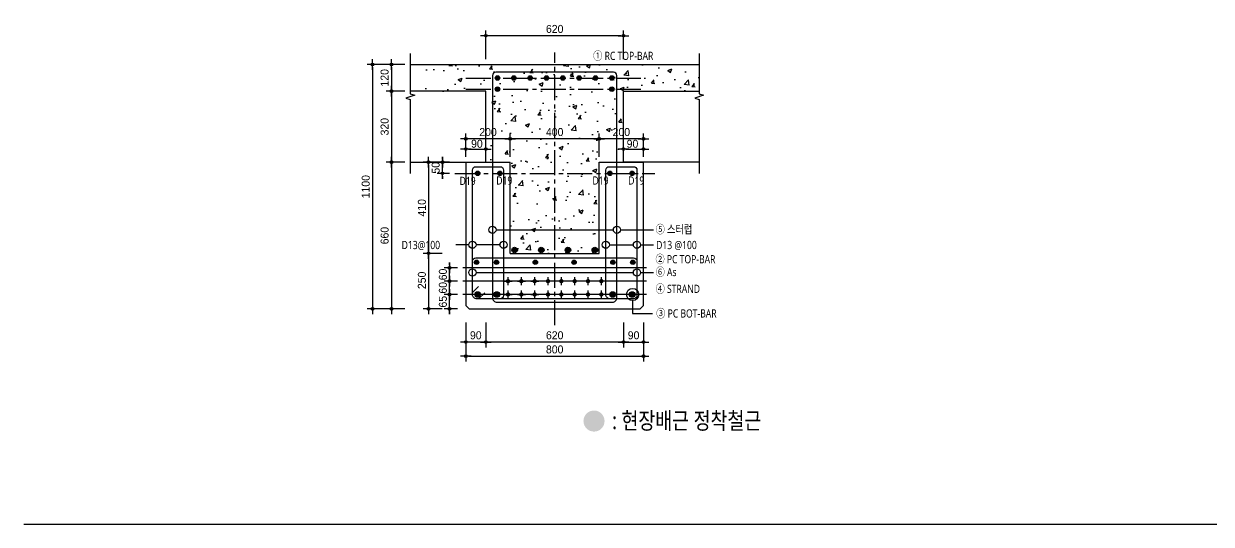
# Model space of a CAD drawing. Header units: millimetres. Extents: x 11948722 to 13111668, y -10771712 to -10232988.
# Drawn here: x 13100982 to 13106325, y -10462226 to -10459973 of the extents above; entities that cross this region are included whole.
import ezdxf
from ezdxf.enums import TextEntityAlignment as Align

# ---------------------------------------------------------------- set-up
doc = ezdxf.new("R2010")
doc.units = ezdxf.units.MM
doc.header["$LTSCALE"] = 150
doc.header["$MEASUREMENT"] = 0
for name, pattern in [('CEN', [6.2, 6, -0.1, 0, -0.1]), ('CENTER', [50.8, 31.75, -6.35, 6.35, -6.35]), ('CENTER2', [1.125, 0.75, -0.125, 0.125, -0.125]), ('HIDDEN', [2, 1, -1])]:
    doc.linetypes.add(name, pattern=pattern)
doc.layers.get('0').update_dxf_attribs({"linetype": 'CONTINUOUS'})
doc.layers.get('Defpoints').update_dxf_attribs({"color": 117, "linetype": 'CONTINUOUS'})
for name, color, linetype in [('0-TXT', 7, 'CONTINUOUS'), ('BAR', 3, 'CONTINUOUS'), ('CENT', 1, 'CEN'), ('CON-C', 2, 'CONTINUOUS'), ('DIM', 7, 'CONTINUOUS'), ('ETC', 8, 'CONTINUOUS'), ('FIN', 5, 'CONTINUOUS'), ('H', 2, 'HIDDEN'), ('SIT', 7, 'CONTINUOUS'), ('STRAND', 7, 'CENTER2'), ('TEXT', 3, 'CONTINUOUS')]:
    doc.layers.add(name, color=color, linetype=linetype)
doc.styles.get("Standard").update_dxf_attribs({"font": 'NanumGothic.ttf'})
doc.styles.add('돋움', font='')
doc.styles.get('돋움').set_extended_font_data('Dotum')
doc.linetypes.add('ZIGZAG', pattern='A,0.0001,-0.2,[131,ltypeshp.shx,S=0.2,R=0,X=-0.2,Y=0],-0.4,[131,ltypeshp.shx,S=0.2,R=180,X=0.2,Y=0],-0.2', length=0.8001)
doc.dimstyles.new('S_10', dxfattribs={"dimscale": 10, "dimtxt": 3, "dimasz": 1, "dimexe": 2, "dimexo": 2, "dimgap": 1, "dimtad": 1, "dimdec": 0, "dimzin": 0, "dimdsep": 46, "dimtxsty": '돋움', "dimblk1": 'DD', "dimblk2": 'DD', "dimsah": 1, "dimcen": 2.5, "dimdle": 8, "dimclrd": 256, "dimclre": 256, "dimclrt": 3, "dimadec": 0, "dimazin": 0, "dimtfac": 1, "dimtdec": 0, "dimtix": 1, "dimtmove": 2, "dimatfit": 3, "dimldrblk": 'DD', "dimfxl": 1, "dimtolj": 1, "dimtzin": 0, "dimarcsym": 0})

# ---------------------------------------------------------------- blocks, each defined once
blk = doc.blocks.new('DD')
blk.add_line((-2, 0), (2, 0))
for radius in [0.5, 0.25]:
    blk.add_circle((0, 0), radius)
blk = doc.blocks.new('*D1579')
at = {"layer": 'Defpoints', "color": 0, "ltscale": 1200}
for p in [(13102897.8, -10461131.6), (13102957.3, -10461131.6), (13102957.3, -10461191.6)]:
    blk.add_point(p, dxfattribs=at)
at = {"layer": 'DIM', "lineweight": -2}
for p, q in [((13102933.3, -10461131.6), (13102873.8, -10461131.6)), ((13102897.8, -10461119.6), (13102897.8, -10461107.6)), ((13102897.8, -10461191.6), (13102897.8, -10461131.6)), ((13102933.3, -10461191.6), (13102873.8, -10461191.6)), ((13102897.8, -10461203.6), (13102897.8, -10461215.6))]:
    blk.add_line(p, q, dxfattribs=at)
at = {"layer": 'DIM', "lineweight": -2, "ltscale": 1200, "xscale": 12, "yscale": 12, "zscale": 12}
for p, rotation in [((13102897.8, -10461131.6), 270), ((13102897.8, -10461191.6), 90)]:
    blk.add_blockref('DD', p, dxfattribs=dict(at, rotation=rotation))
at = {"layer": 'DIM', "ltscale": 1200, "insert": (13102867.8, -10461161.6), "char_height": 36, "attachment_point": 5, "rotation": 90, "style": '돋움'}
blk.add_mtext('\\A1;60', dxfattribs=at)
blk = doc.blocks.new('*D1580')
at = {"layer": 'Defpoints', "color": 0, "ltscale": 1200}
for p in [(13102897.8, -10461191.6), (13102957.3, -10461191.6), (13102957.3, -10461256.6)]:
    blk.add_point(p, dxfattribs=at)
at = {"layer": 'DIM', "lineweight": -2}
for p, q in [((13102897.8, -10461179.6), (13102897.8, -10461167.6)), ((13102933.3, -10461191.6), (13102873.8, -10461191.6)), ((13102897.8, -10461256.6), (13102897.8, -10461191.6)), ((13102933.3, -10461256.6), (13102873.8, -10461256.6)), ((13102897.8, -10461268.6), (13102897.8, -10461280.6))]:
    blk.add_line(p, q, dxfattribs=at)
at = {"layer": 'DIM', "lineweight": -2, "ltscale": 1200, "xscale": 12, "yscale": 12, "zscale": 12}
for p, rotation in [((13102897.8, -10461191.6), 270), ((13102897.8, -10461256.6), 90)]:
    blk.add_blockref('DD', p, dxfattribs=dict(at, rotation=rotation))
at = {"layer": 'DIM', "ltscale": 1200, "insert": (13102867.8, -10461224.1), "char_height": 36, "attachment_point": 5, "rotation": 90, "style": '돋움'}
blk.add_mtext('\\A1;65', dxfattribs=at)
blk = doc.blocks.new('*D1581')
at = {"layer": 'Defpoints', "color": 0, "ltscale": 1200}
for p in [(13102970.8, -10461294), (13103770.8, -10461294), (13103770.8, -10461469.1)]:
    blk.add_point(p, dxfattribs=at)
at = {"layer": 'DIM', "lineweight": -2}
for p, q in [((13102970.8, -10461318), (13102970.8, -10461493.1)), ((13103770.8, -10461318), (13103770.8, -10461493.1)), ((13102982.8, -10461469.1), (13103758.8, -10461469.1))]:
    blk.add_line(p, q, dxfattribs=at)
at = {"layer": 'DIM', "lineweight": -2, "ltscale": 1200, "xscale": 12, "yscale": 12, "zscale": 12, "rotation": 180}
blk.add_blockref('DD', (13102970.8, -10461469.1), dxfattribs=at)
at = {"layer": 'DIM', "lineweight": -2, "ltscale": 1200, "xscale": 12, "yscale": 12, "zscale": 12}
blk.add_blockref('DD', (13103770.8, -10461469.1), dxfattribs=at)
at = {"layer": 'DIM', "ltscale": 1200, "insert": (13103370.8, -10461439.1), "char_height": 36, "attachment_point": 5, "style": '돋움'}
blk.add_mtext('\\A1;800', dxfattribs=at)
blk = doc.blocks.new('*D1582')
at = {"layer": 'Defpoints', "color": 0, "ltscale": 1200}
for p in [(13102720.8, -10460156.6), (13102635.8, -10460276.6), (13102720.8, -10460276.6)]:
    blk.add_point(p, dxfattribs=at)
at = {"layer": 'DIM', "lineweight": -2}
for p, q in [((13102696.8, -10460156.6), (13102611.8, -10460156.6)), ((13102635.8, -10460168.6), (13102635.8, -10460264.6)), ((13102696.8, -10460276.6), (13102611.8, -10460276.6))]:
    blk.add_line(p, q, dxfattribs=at)
at = {"layer": 'DIM', "lineweight": -2, "ltscale": 1200, "xscale": 12, "yscale": 12, "zscale": 12}
for p, rotation in [((13102635.8, -10460156.6), 90), ((13102635.8, -10460276.6), 270)]:
    blk.add_blockref('DD', p, dxfattribs=dict(at, rotation=rotation))
at = {"layer": 'DIM', "ltscale": 1200, "insert": (13102605.7, -10460216.6), "char_height": 36, "attachment_point": 5, "rotation": 90, "style": '돋움'}
blk.add_mtext('\\A1;120', dxfattribs=at)
blk = doc.blocks.new('*D1583')
at = {"layer": 'Defpoints', "color": 0, "ltscale": 1200}
for p in [(13102720.8, -10460276.6), (13102635.8, -10460596.6), (13102720.8, -10460596.6)]:
    blk.add_point(p, dxfattribs=at)
at = {"layer": 'DIM', "lineweight": -2}
for p, q in [((13102696.8, -10460276.6), (13102611.8, -10460276.6)), ((13102635.8, -10460288.6), (13102635.8, -10460584.6)), ((13102696.8, -10460596.6), (13102611.8, -10460596.6))]:
    blk.add_line(p, q, dxfattribs=at)
at = {"layer": 'DIM', "lineweight": -2, "ltscale": 1200, "xscale": 12, "yscale": 12, "zscale": 12}
for p, rotation in [((13102635.8, -10460276.6), 90), ((13102635.8, -10460596.6), 270)]:
    blk.add_blockref('DD', p, dxfattribs=dict(at, rotation=rotation))
at = {"layer": 'DIM', "ltscale": 1200, "insert": (13102605.7, -10460436.6), "char_height": 36, "attachment_point": 5, "rotation": 90, "style": '돋움'}
blk.add_mtext('\\A1;320', dxfattribs=at)
blk = doc.blocks.new('*D1584')
at = {"layer": 'Defpoints', "color": 0, "ltscale": 1200}
for p in [(13102720.8, -10460596.6), (13102635.8, -10461256.6), (13102720.8, -10461256.6)]:
    blk.add_point(p, dxfattribs=at)
at = {"layer": 'DIM', "lineweight": -2}
for p, q in [((13102696.8, -10460596.6), (13102611.8, -10460596.6)), ((13102635.8, -10460608.6), (13102635.8, -10461244.6)), ((13102696.8, -10461256.6), (13102611.8, -10461256.6))]:
    blk.add_line(p, q, dxfattribs=at)
at = {"layer": 'DIM', "lineweight": -2, "ltscale": 1200, "xscale": 12, "yscale": 12, "zscale": 12}
for p, rotation in [((13102635.8, -10460596.6), 90), ((13102635.8, -10461256.6), 270)]:
    blk.add_blockref('DD', p, dxfattribs=dict(at, rotation=rotation))
at = {"layer": 'DIM', "ltscale": 1200, "insert": (13102605.7, -10460926.6), "char_height": 36, "attachment_point": 5, "rotation": 90, "style": '돋움'}
blk.add_mtext('\\A1;660', dxfattribs=at)
blk = doc.blocks.new('*D1585')
at = {"layer": 'Defpoints', "color": 0, "ltscale": 1200}
for p in [(13102635.8, -10460156.6), (13102550.8, -10461256.6), (13102635.8, -10461256.6)]:
    blk.add_point(p, dxfattribs=at)
at = {"layer": 'DIM', "lineweight": -2}
for p, q in [((13102611.8, -10460156.6), (13102526.8, -10460156.6)), ((13102550.8, -10460168.6), (13102550.8, -10461244.6)), ((13102611.8, -10461256.6), (13102526.8, -10461256.6))]:
    blk.add_line(p, q, dxfattribs=at)
at = {"layer": 'DIM', "lineweight": -2, "ltscale": 1200, "xscale": 12, "yscale": 12, "zscale": 12}
for p, rotation in [((13102550.8, -10460156.6), 90), ((13102550.8, -10461256.6), 270)]:
    blk.add_blockref('DD', p, dxfattribs=dict(at, rotation=rotation))
at = {"layer": 'DIM', "ltscale": 1200, "insert": (13102520.7, -10460706.6), "char_height": 36, "attachment_point": 5, "rotation": 90, "style": '돋움'}
blk.add_mtext('\\A1;1100', dxfattribs=at)
blk = doc.blocks.new('*D1586')
at = {"layer": 'Defpoints', "color": 0, "ltscale": 1200}
for p in [(13102970.8, -10461294), (13103060.8, -10461294), (13102970.8, -10461405.6)]:
    blk.add_point(p, dxfattribs=at)
at = {"layer": 'DIM', "lineweight": -2}
for p, q in [((13102970.8, -10461318), (13102970.8, -10461429.6)), ((13103060.8, -10461318), (13103060.8, -10461429.6)), ((13103048.8, -10461405.6), (13102982.8, -10461405.6))]:
    blk.add_line(p, q, dxfattribs=at)
at = {"layer": 'DIM', "lineweight": -2, "ltscale": 1200, "xscale": 12, "yscale": 12, "zscale": 12, "rotation": 180}
blk.add_blockref('DD', (13102970.8, -10461405.6), dxfattribs=at)
at = {"layer": 'DIM', "lineweight": -2, "ltscale": 1200, "xscale": 12, "yscale": 12, "zscale": 12}
blk.add_blockref('DD', (13103060.8, -10461405.6), dxfattribs=at)
at = {"layer": 'DIM', "ltscale": 1200, "insert": (13103015.8, -10461375.5), "char_height": 36, "attachment_point": 5, "style": '돋움'}
blk.add_mtext('\\A1;90', dxfattribs=at)
blk = doc.blocks.new('*D1587')
at = {"layer": 'Defpoints', "color": 0, "ltscale": 1200}
for p in [(13103060.8, -10461294), (13103680.8, -10461294), (13103060.8, -10461405.6)]:
    blk.add_point(p, dxfattribs=at)
at = {"layer": 'DIM', "lineweight": -2}
for p, q in [((13103060.8, -10461318), (13103060.8, -10461429.6)), ((13103680.8, -10461318), (13103680.8, -10461429.6)), ((13103668.8, -10461405.6), (13103072.8, -10461405.6))]:
    blk.add_line(p, q, dxfattribs=at)
at = {"layer": 'DIM', "lineweight": -2, "ltscale": 1200, "xscale": 12, "yscale": 12, "zscale": 12, "rotation": 180}
blk.add_blockref('DD', (13103060.8, -10461405.6), dxfattribs=at)
at = {"layer": 'DIM', "lineweight": -2, "ltscale": 1200, "xscale": 12, "yscale": 12, "zscale": 12}
blk.add_blockref('DD', (13103680.8, -10461405.6), dxfattribs=at)
at = {"layer": 'DIM', "ltscale": 1200, "insert": (13103370.8, -10461375.5), "char_height": 36, "attachment_point": 5, "style": '돋움'}
blk.add_mtext('\\A1;620', dxfattribs=at)
blk = doc.blocks.new('*D1588')
at = {"layer": 'Defpoints', "color": 0, "ltscale": 1200}
for p in [(13103680.8, -10461294), (13103770.8, -10461294), (13103770.8, -10461405.6)]:
    blk.add_point(p, dxfattribs=at)
at = {"layer": 'DIM', "lineweight": -2}
for p, q in [((13103680.8, -10461318), (13103680.8, -10461429.6)), ((13103770.8, -10461318), (13103770.8, -10461429.6)), ((13103692.8, -10461405.6), (13103758.8, -10461405.6))]:
    blk.add_line(p, q, dxfattribs=at)
at = {"layer": 'DIM', "lineweight": -2, "ltscale": 1200, "xscale": 12, "yscale": 12, "zscale": 12, "rotation": 180}
blk.add_blockref('DD', (13103680.8, -10461405.6), dxfattribs=at)
at = {"layer": 'DIM', "lineweight": -2, "ltscale": 1200, "xscale": 12, "yscale": 12, "zscale": 12}
blk.add_blockref('DD', (13103770.8, -10461405.6), dxfattribs=at)
at = {"layer": 'DIM', "ltscale": 1200, "insert": (13103725.8, -10461375.5), "char_height": 36, "attachment_point": 5, "style": '돋움'}
blk.add_mtext('\\A1;90', dxfattribs=at)
blk = doc.blocks.new('*D1589')
at = {"layer": 'Defpoints', "color": 0, "ltscale": 1200}
for p in [(13103060.8, -10460537.1), (13102970.8, -10460596.6), (13103060.8, -10460596.6)]:
    blk.add_point(p, dxfattribs=at)
at = {"layer": 'DIM', "lineweight": -2}
for p, q in [((13102970.8, -10460572.6), (13102970.8, -10460513.1)), ((13102982.8, -10460537.1), (13103048.8, -10460537.1)), ((13103060.8, -10460572.6), (13103060.8, -10460513.1))]:
    blk.add_line(p, q, dxfattribs=at)
at = {"layer": 'DIM', "lineweight": -2, "ltscale": 1200, "xscale": 12, "yscale": 12, "zscale": 12, "rotation": 180}
blk.add_blockref('DD', (13102970.8, -10460537.1), dxfattribs=at)
at = {"layer": 'DIM', "lineweight": -2, "ltscale": 1200, "xscale": 12, "yscale": 12, "zscale": 12}
blk.add_blockref('DD', (13103060.8, -10460537.1), dxfattribs=at)
at = {"layer": 'DIM', "ltscale": 1200, "insert": (13103020.8, -10460513.6), "char_height": 36, "attachment_point": 5, "style": '돋움'}
blk.add_mtext('\\A1;90', dxfattribs=at)
blk = doc.blocks.new('*D1590')
at = {"layer": 'Defpoints', "color": 0, "ltscale": 1200}
for p in [(13102865.4, -10460596.6), (13102920.8, -10460596.6), (13102920.8, -10460646.6)]:
    blk.add_point(p, dxfattribs=at)
at = {"layer": 'DIM', "lineweight": -2}
for p, q in [((13102896.8, -10460596.6), (13102841.4, -10460596.6)), ((13102865.4, -10460584.6), (13102865.4, -10460572.6)), ((13102865.4, -10460646.6), (13102865.4, -10460596.6)), ((13102896.8, -10460646.6), (13102841.4, -10460646.6)), ((13102865.4, -10460658.6), (13102865.4, -10460670.6))]:
    blk.add_line(p, q, dxfattribs=at)
at = {"layer": 'DIM', "lineweight": -2, "ltscale": 1200, "xscale": 12, "yscale": 12, "zscale": 12}
for p, rotation in [((13102865.4, -10460596.6), 270), ((13102865.4, -10460646.6), 90)]:
    blk.add_blockref('DD', p, dxfattribs=dict(at, rotation=rotation))
at = {"layer": 'DIM', "ltscale": 1200, "insert": (13102835.4, -10460621.6), "char_height": 36, "attachment_point": 5, "rotation": 90, "style": '돋움'}
blk.add_mtext('\\A1;50', dxfattribs=at)
blk = doc.blocks.new('*D1591')
at = {"layer": 'Defpoints', "color": 0, "ltscale": 1200}
for p in [(13102888.7, -10461006.6), (13102803.7, -10461256.6), (13102888.7, -10461256.6)]:
    blk.add_point(p, dxfattribs=at)
at = {"layer": 'DIM', "lineweight": -2}
for p, q in [((13102864.7, -10461006.6), (13102779.7, -10461006.6)), ((13102803.7, -10461018.6), (13102803.7, -10461244.6)), ((13102864.7, -10461256.6), (13102779.7, -10461256.6))]:
    blk.add_line(p, q, dxfattribs=at)
at = {"layer": 'DIM', "lineweight": -2, "ltscale": 1200, "xscale": 12, "yscale": 12, "zscale": 12}
for p, rotation in [((13102803.7, -10461006.6), 90), ((13102803.7, -10461256.6), 270)]:
    blk.add_blockref('DD', p, dxfattribs=dict(at, rotation=rotation))
at = {"layer": 'DIM', "ltscale": 1200, "insert": (13102773.3, -10461128.1), "char_height": 36, "attachment_point": 5, "rotation": 90, "style": '돋움'}
blk.add_mtext('\\A1;250', dxfattribs=at)
blk = doc.blocks.new('*D1592')
at = {"layer": 'Defpoints', "color": 0, "ltscale": 1200}
for p in [(13102888.7, -10460596.6), (13102803.7, -10461006.6), (13102888.7, -10461006.6)]:
    blk.add_point(p, dxfattribs=at)
at = {"layer": 'DIM', "lineweight": -2}
for p, q in [((13102864.7, -10460596.6), (13102779.7, -10460596.6)), ((13102803.7, -10460608.6), (13102803.7, -10460994.6)), ((13102864.7, -10461006.6), (13102779.7, -10461006.6))]:
    blk.add_line(p, q, dxfattribs=at)
at = {"layer": 'DIM', "lineweight": -2, "ltscale": 1200, "xscale": 12, "yscale": 12, "zscale": 12}
for p, rotation in [((13102803.7, -10460596.6), 90), ((13102803.7, -10461006.6), 270)]:
    blk.add_blockref('DD', p, dxfattribs=dict(at, rotation=rotation))
at = {"layer": 'DIM', "ltscale": 1200, "insert": (13102773.3, -10460801.6), "char_height": 36, "attachment_point": 5, "rotation": 90, "style": '돋움'}
blk.add_mtext('\\A1;410', dxfattribs=at)
blk = doc.blocks.new('*D1593')
at = {"layer": 'Defpoints', "color": 0, "ltscale": 1200}
for p in [(13103170.8, -10460491.1), (13103170.8, -10460596.6), (13103570.8, -10460596.6)]:
    blk.add_point(p, dxfattribs=at)
at = {"layer": 'DIM', "lineweight": -2}
for p, q in [((13103170.8, -10460572.6), (13103170.8, -10460467.1)), ((13103558.8, -10460491.1), (13103182.8, -10460491.1)), ((13103570.8, -10460572.6), (13103570.8, -10460467.1))]:
    blk.add_line(p, q, dxfattribs=at)
at = {"layer": 'DIM', "lineweight": -2, "ltscale": 1200, "xscale": 12, "yscale": 12, "zscale": 12, "rotation": 180}
blk.add_blockref('DD', (13103170.8, -10460491.1), dxfattribs=at)
at = {"layer": 'DIM', "lineweight": -2, "ltscale": 1200, "xscale": 12, "yscale": 12, "zscale": 12}
blk.add_blockref('DD', (13103570.8, -10460491.1), dxfattribs=at)
at = {"layer": 'DIM', "ltscale": 1200, "insert": (13103370.8, -10460461), "char_height": 36, "attachment_point": 5, "style": '돋움'}
blk.add_mtext('\\A1;400', dxfattribs=at)
blk = doc.blocks.new('*D1594')
at = {"layer": 'Defpoints', "color": 0, "ltscale": 1200}
for p in [(13103570.8, -10460491.1), (13103570.8, -10460596.6), (13103770.8, -10460596.6)]:
    blk.add_point(p, dxfattribs=at)
at = {"layer": 'DIM', "lineweight": -2}
for p, q in [((13103570.8, -10460572.6), (13103570.8, -10460467.1)), ((13103758.8, -10460491.1), (13103582.8, -10460491.1)), ((13103770.8, -10460572.6), (13103770.8, -10460467.1))]:
    blk.add_line(p, q, dxfattribs=at)
at = {"layer": 'DIM', "lineweight": -2, "ltscale": 1200, "xscale": 12, "yscale": 12, "zscale": 12, "rotation": 180}
blk.add_blockref('DD', (13103570.8, -10460491.1), dxfattribs=at)
at = {"layer": 'DIM', "lineweight": -2, "ltscale": 1200, "xscale": 12, "yscale": 12, "zscale": 12}
blk.add_blockref('DD', (13103770.8, -10460491.1), dxfattribs=at)
at = {"layer": 'DIM', "ltscale": 1200, "insert": (13103670.8, -10460461), "char_height": 36, "attachment_point": 5, "style": '돋움'}
blk.add_mtext('\\A1;200', dxfattribs=at)
blk = doc.blocks.new('*D1595')
at = {"layer": 'Defpoints', "color": 0, "ltscale": 1200}
for p in [(13102970.8, -10460491.1), (13102970.8, -10460596.6), (13103170.8, -10460596.6)]:
    blk.add_point(p, dxfattribs=at)
at = {"layer": 'DIM', "lineweight": -2}
for p, q in [((13102970.8, -10460572.6), (13102970.8, -10460467.1)), ((13103158.8, -10460491.1), (13102982.8, -10460491.1)), ((13103170.8, -10460572.6), (13103170.8, -10460467.1))]:
    blk.add_line(p, q, dxfattribs=at)
at = {"layer": 'DIM', "lineweight": -2, "ltscale": 1200, "xscale": 12, "yscale": 12, "zscale": 12, "rotation": 180}
blk.add_blockref('DD', (13102970.8, -10460491.1), dxfattribs=at)
at = {"layer": 'DIM', "lineweight": -2, "ltscale": 1200, "xscale": 12, "yscale": 12, "zscale": 12}
blk.add_blockref('DD', (13103170.8, -10460491.1), dxfattribs=at)
at = {"layer": 'DIM', "ltscale": 1200, "insert": (13103070.8, -10460461), "char_height": 36, "attachment_point": 5, "style": '돋움'}
blk.add_mtext('\\A1;200', dxfattribs=at)
blk = doc.blocks.new('*D1596')
at = {"layer": 'Defpoints', "color": 0, "ltscale": 1200}
for p in [(13103060.8, -10460027.1), (13103060.8, -10460156.6), (13103680.8, -10460156.6)]:
    blk.add_point(p, dxfattribs=at)
at = {"layer": 'DIM', "lineweight": -2}
for p, q in [((13103060.8, -10460132.6), (13103060.8, -10460003.1)), ((13103680.8, -10460132.6), (13103680.8, -10460003.1)), ((13103668.8, -10460027.1), (13103072.8, -10460027.1))]:
    blk.add_line(p, q, dxfattribs=at)
at = {"layer": 'DIM', "lineweight": -2, "ltscale": 1200, "xscale": 12, "yscale": 12, "zscale": 12, "rotation": 180}
blk.add_blockref('DD', (13103060.8, -10460027.1), dxfattribs=at)
at = {"layer": 'DIM', "lineweight": -2, "ltscale": 1200, "xscale": 12, "yscale": 12, "zscale": 12}
blk.add_blockref('DD', (13103680.8, -10460027.1), dxfattribs=at)
at = {"layer": 'DIM', "ltscale": 1200, "insert": (13103370.8, -10459997), "char_height": 36, "attachment_point": 5, "style": '돋움'}
blk.add_mtext('\\A1;620', dxfattribs=at)
blk = doc.blocks.new('*D1597')
at = {"layer": 'Defpoints', "color": 0, "ltscale": 1200}
for p in [(13103770.8, -10460537.1), (13103680.8, -10460596.6), (13103770.8, -10460596.6)]:
    blk.add_point(p, dxfattribs=at)
at = {"layer": 'DIM', "lineweight": -2}
for p, q in [((13103680.8, -10460572.6), (13103680.8, -10460513.1)), ((13103692.8, -10460537.1), (13103758.8, -10460537.1)), ((13103770.8, -10460572.6), (13103770.8, -10460513.1))]:
    blk.add_line(p, q, dxfattribs=at)
at = {"layer": 'DIM', "lineweight": -2, "ltscale": 1200, "xscale": 12, "yscale": 12, "zscale": 12, "rotation": 180}
blk.add_blockref('DD', (13103680.8, -10460537.1), dxfattribs=at)
at = {"layer": 'DIM', "lineweight": -2, "ltscale": 1200, "xscale": 12, "yscale": 12, "zscale": 12}
blk.add_blockref('DD', (13103770.8, -10460537.1), dxfattribs=at)
at = {"layer": 'DIM', "ltscale": 1200, "insert": (13103720.8, -10460513.6), "char_height": 36, "attachment_point": 5, "style": '돋움'}
blk.add_mtext('\\A1;90', dxfattribs=at)
blk = doc.blocks.new('*D1598')
at = {"layer": 'Defpoints', "color": 0, "ltscale": 1200}
for p in [(13102897.8, -10461071.6), (13102957.3, -10461071.6), (13102957.3, -10461131.6)]:
    blk.add_point(p, dxfattribs=at)
at = {"layer": 'DIM', "lineweight": -2}
for p, q in [((13102933.3, -10461071.6), (13102873.8, -10461071.6)), ((13102897.8, -10461059.6), (13102897.8, -10461047.6)), ((13102897.8, -10461131.6), (13102897.8, -10461071.6)), ((13102933.3, -10461131.6), (13102873.8, -10461131.6)), ((13102897.8, -10461143.6), (13102897.8, -10461155.6))]:
    blk.add_line(p, q, dxfattribs=at)
at = {"layer": 'DIM', "lineweight": -2, "ltscale": 1200, "xscale": 12, "yscale": 12, "zscale": 12}
for p, rotation in [((13102897.8, -10461071.6), 270), ((13102897.8, -10461131.6), 90)]:
    blk.add_blockref('DD', p, dxfattribs=dict(at, rotation=rotation))
at = {"layer": 'DIM', "ltscale": 1200, "insert": (13102867.8, -10461101.6), "char_height": 36, "attachment_point": 5, "rotation": 90, "style": '돋움'}
blk.add_mtext('\\A1;60', dxfattribs=at)
blk = doc.blocks.new('strand')
at = {"layer": 'STRAND'}
for p, q in [((-18, 0), (18, 0)), ((0, -18), (0, 18))]:
    blk.add_line(p, q, dxfattribs=at)
at = {"layer": 'STRAND', "const_width": 9.6}
blk.add_lwpolyline([(-4.8, 0, 1), (4.8, 0, 1)], format="xyb", close=True, dxfattribs=at)

msp = doc.modelspace()

# ---------------------------------------------------------------- hatches: boundary and pattern name
at = {"layer": 'BAR'}
h = msp.add_hatch(color=256, dxfattribs=at)
h.dxf.hatch_style = 1
h.paths.add_polyline_path([(13103123.5, -10460217.6, 1), (13103103.5, -10460217.6, 1)])
h = msp.add_hatch(color=256, dxfattribs=at)
h.dxf.hatch_style = 1
h.paths.add_polyline_path([(13103197, -10460217.6, 1), (13103177, -10460217.6, 1)])
h = msp.add_hatch(color=256, dxfattribs=at)
h.dxf.hatch_style = 1
h.paths.add_polyline_path([(13103270.5, -10460217.6, 1), (13103250.5, -10460217.6, 1)])
h = msp.add_hatch(color=256, dxfattribs=at)
h.dxf.hatch_style = 1
h.paths.add_polyline_path([(13103344, -10460217.6, 1), (13103324, -10460217.6, 1)])
h = msp.add_hatch(color=256, dxfattribs=at)
h.dxf.hatch_style = 1
h.paths.add_polyline_path([(13103417.5, -10460217.6, 1), (13103397.5, -10460217.6, 1)])
h = msp.add_hatch(color=256, dxfattribs=at)
h.dxf.hatch_style = 1
h.paths.add_polyline_path([(13103491, -10460217.6, 1), (13103471, -10460217.6, 1)])
h = msp.add_hatch(color=256, dxfattribs=at)
h.dxf.hatch_style = 1
h.paths.add_polyline_path([(13103564.5, -10460217.6, 1), (13103544.5, -10460217.6, 1)])
h = msp.add_hatch(color=256, dxfattribs=at)
h.dxf.hatch_style = 1
h.paths.add_polyline_path([(13103618, -10460217.6, -1), (13103638, -10460217.6, -1)])
h = msp.add_hatch(color=256, dxfattribs=at)
h.dxf.hatch_style = 1
h.paths.add_polyline_path([(13103638, -10460217.6, 1), (13103618, -10460217.6, 1)])
h = msp.add_hatch(color=256, dxfattribs=at)
h.dxf.hatch_style = 1
h.paths.add_polyline_path([(13103638, -10460217.6, 1), (13103618, -10460217.6, 1)])
h = msp.add_hatch(color=256, dxfattribs=at)
h.dxf.hatch_style = 1
h.paths.add_polyline_path([(13103638, -10460217.6, 1), (13103618, -10460217.6, 1)])
h = msp.add_hatch(color=256, dxfattribs=at)
h.dxf.hatch_style = 1
h.paths.add_polyline_path([(13103638, -10460217.6, 1), (13103618, -10460217.6, 1)])
h = msp.add_hatch(color=256, dxfattribs=at)
h.dxf.hatch_style = 1
h.paths.add_polyline_path([(13103123.5, -10460267.6, 1), (13103103.5, -10460267.6, 1)])
h = msp.add_hatch(color=256, dxfattribs=at)
h.dxf.hatch_style = 1
h.paths.add_polyline_path([(13103618, -10460267.6, -1), (13103638, -10460267.6, -1)])
h = msp.add_hatch(color=256, dxfattribs=at)
h.dxf.hatch_style = 1
h.paths.add_polyline_path([(13103034.2, -10460646.6, 1), (13103014.2, -10460646.6, 1)])
h = msp.add_hatch(color=256, dxfattribs=at)
h.dxf.hatch_style = 1
h.paths.add_polyline_path([(13103134.2, -10460646.6, 1), (13103114.2, -10460646.6, 1)])
h = msp.add_hatch(color=256, dxfattribs=at)
h.dxf.hatch_style = 1
h.paths.add_polyline_path([(13103629.2, -10460646.6, 1), (13103609.2, -10460646.6, 1)])
h = msp.add_hatch(color=256, dxfattribs=at)
h.dxf.hatch_style = 1
h.paths.add_polyline_path([(13103729.2, -10460646.6, 1), (13103709.2, -10460646.6, 1)])
h = msp.add_hatch(color=1, dxfattribs=at)
h.dxf.hatch_style = 1
h.paths.add_polyline_path([(13103202.8, -10460991.6, 1), (13103177.8, -10460991.6, 1)])
h = msp.add_hatch(color=1, dxfattribs=at)
h.dxf.hatch_style = 1
h.paths.add_polyline_path([(13103322.8, -10460991.6, 1), (13103297.8, -10460991.6, 1)])
h = msp.add_hatch(color=1, dxfattribs=at)
h.dxf.hatch_style = 1
h.paths.add_polyline_path([(13103442.9, -10460991.6, 1), (13103417.9, -10460991.6, 1)])
h = msp.add_hatch(color=1, dxfattribs=at)
h.dxf.hatch_style = 1
h.paths.add_polyline_path([(13103538.8, -10460991.6, -1), (13103563.8, -10460991.6, -1)])
h = msp.add_hatch(color=256, dxfattribs=at)
h.dxf.hatch_style = 1
h.paths.add_polyline_path([(13103029.2, -10461046.6, 1), (13103009.2, -10461046.6, 1)])
h = msp.add_hatch(color=256, dxfattribs=at)
h.dxf.hatch_style = 1
h.paths.add_polyline_path([(13103098.8, -10461046.6, -1), (13103118.8, -10461046.6, -1)])
h = msp.add_hatch(color=256, dxfattribs=at)
h.dxf.hatch_style = 1
h.paths.add_polyline_path([(13103273.5, -10461046.6, -1), (13103293.5, -10461046.6, -1)])
h = msp.add_hatch(color=256, dxfattribs=at)
h.dxf.hatch_style = 1
h.paths.add_polyline_path([(13103448.1, -10461046.6, -1), (13103468.1, -10461046.6, -1)])
h = msp.add_hatch(color=256, dxfattribs=at)
h.dxf.hatch_style = 1
h.paths.add_polyline_path([(13103622.7, -10461046.6, -1), (13103642.7, -10461046.6, -1)])
h = msp.add_hatch(color=256, dxfattribs=at)
h.dxf.hatch_style = 1
h.paths.add_polyline_path([(13103622.7, -10461046.6, -1), (13103642.7, -10461046.6, -1)])
h = msp.add_hatch(color=256, dxfattribs=at)
h.dxf.hatch_style = 1
h.paths.add_polyline_path([(13103622.7, -10461046.6, -1), (13103642.7, -10461046.6, -1)])
h = msp.add_hatch(color=256, dxfattribs=at)
h.dxf.hatch_style = 1
h.paths.add_polyline_path([(13103622.7, -10461046.6, -1), (13103642.7, -10461046.6, -1)])
h = msp.add_hatch(color=256, dxfattribs=at)
h.dxf.hatch_style = 1
h.paths.add_polyline_path([(13103712.3, -10461046.6, -1), (13103732.3, -10461046.6, -1)])
h = msp.add_hatch(color=256, dxfattribs=at)
h.dxf.hatch_style = 1
h.paths.add_polyline_path([(13103036.7, -10461191.6, 1), (13103011.7, -10461191.6, 1)])
h = msp.add_hatch(color=256, dxfattribs=at)
h.dxf.hatch_style = 1
h.paths.add_polyline_path([(13103122.8, -10461191.6, 1), (13103097.8, -10461191.6, 1)])
h = msp.add_hatch(color=256, dxfattribs=at)
h.dxf.hatch_style = 1
h.paths.add_polyline_path([(13103618.8, -10461191.6, -1), (13103643.8, -10461191.6, -1)])
h = msp.add_hatch(color=256, dxfattribs=at)
h.dxf.hatch_style = 1
h.paths.add_polyline_path([(13103731.7, -10461191.6, 1), (13103706.7, -10461191.6, 1)])
h = msp.add_hatch(color=1, dxfattribs=at)
h.dxf.hatch_style = 1
h.paths.add_polyline_path([(13103500.3, -10461761.2, -1), (13103595.2, -10461761.2, -1)])
at = {"layer": 'H'}
h = msp.add_hatch(dxfattribs=at)
h.set_pattern_fill('AR-CONC', color=256, style=0)
h.set_pattern_definition([(50, (12293613.32, -10082209.44), (182.18467, -15.939086), [19.05, -209.55]), (355, (12293613.32, -10082209.44), (-35.24342, 191.056845), [15.24, -167.640584]), (100.451445, (12293628.5, -10082210.77), (146.941247, 175.117752), [16.19001, -178.090245]), (46.1842, (12293613.32, -10082158.64), (271.07904, -42.04233), [28.575, -314.325]), (96.635558, (12293635.91, -10082162.15), (237.404134, 247.426125), [24.28502, -267.13561]), (351.18415, (12293613.32, -10082158.64), (237.40413, 247.426125), [22.85997, -251.45973]), (21, (12293638.72, -10082171.34), (151.614391, -102.265198), [19.05, -209.55]), (326, (12293638.72, -10082171.34), (61.80203, 184.187966), [15.24, -167.64]), (71.451445, (12293651.36, -10082179.86), (213.41642, 81.92277), [16.19001, -178.089938]), (37.5, (12293613.325, -10082209.44), (3.0886033, 84.555039), [0, -165.608, 0, -170.18, 0, -168.275]), (7.5, (12293613.325, -10082209.44), (66.8196625, 100.180575), [0, -97.028, 0, -161.798, 0, -64.135]), (327.5, (12293556.68, -10082209.44), (135.590595, -5.728744), [0, -63.5, 0, -198.12, 0, -262.89]), (317.5, (12293531.28, -10082209.44), (148.129181, 25.426491), [0, -82.55, 0, -131.572, 0, -186.69])])
h.paths.add_polyline_path([(13103170.8, -10461006.6), (13103570.8, -10461006.6), (13103570.8, -10460596.6), (13103680.8, -10460596.6), (13103680.8, -10460276.6), (13104020.8, -10460276.6), (13104020.8, -10460156.6), (13102720.8, -10460156.6), (13102720.8, -10460276.6), (13103060.8, -10460276.6), (13103060.8, -10460596.6), (13103170.8, -10460596.6)])

# ---------------------------------------------------------------- linework, layer by layer
at = {"elevation": 0}
for points in [[(13102720.8, -10460106.6), (13102720.8, -10460289.1), (13102740.8, -10460295.3), (13102700.8, -10460307.8), (13102720.8, -10460314.1), (13102720.8, -10460646.6)], [(13104020.8, -10460106.6), (13104020.8, -10460289.1), (13104040.8, -10460295.3), (13104000.8, -10460307.8), (13104020.8, -10460314.1), (13104020.8, -10460646.6)]]:
    msp.add_lwpolyline(points, dxfattribs=at)
at = {"layer": 'BAR', "color": 4, "linetype": 'Continuous'}
for p, q in [((13103027.9, -10461155.7, 0), (13103000.8, -10461182.9, 0)), ((13103055.8, -10461183.6, 0), (13103027.9, -10461211.6, 0))]:
    msp.add_line(p, q, dxfattribs=at)
at = {"layer": 'BAR', "color": 4, "linetype": 'Continuous', "elevation": 0}
msp.add_lwpolyline([(13103110.8, -10461226.6), (13103630.8, -10461226.6, 0.414214), (13103650.8, -10461206.6), (13103650.8, -10460206.6, 0.414214), (13103635.8, -10460191.6), (13103105.8, -10460191.6, 0.414214), (13103090.8, -10460206.6), (13103090.8, -10461206.6, 0.414214), (13103110.8, -10461226.6)], format="xyb", dxfattribs=at)
for points in [[(13103140.8, -10461196.6, -0.414214), (13103125.8, -10461211.6), (13103020.8, -10461211.6, -0.414214), (13103000.8, -10461191.6), (13103000.8, -10460631.6, -0.414214), (13103015.8, -10460616.6), (13103125.8, -10460616.6, -0.414214), (13103140.8, -10460631.6)], [(13103740.8, -10461196.6, -0.414214), (13103725.8, -10461211.6), (13103620.8, -10461211.6, -0.414214), (13103600.8, -10461191.6), (13103600.8, -10460631.6, -0.414214), (13103615.8, -10460616.6), (13103725.8, -10460616.6, -0.414214), (13103740.8, -10460631.6)], [(13103740.8, -10461196.6, -0.414214), (13103725.8, -10461211.6), (13103020.8, -10461211.6, -0.414214), (13103000.8, -10461191.6), (13103000.8, -10461041.6, -0.414214), (13103015.8, -10461026.6), (13103725.8, -10461026.6, -0.414214), (13103740.8, -10461041.6)], [(13103740.8, -10461196.6, -0.414214), (13103725.8, -10461211.6), (13103020.8, -10461211.6, -0.414214), (13103000.8, -10461191.6), (13103000.8, -10461041.6, -0.414214), (13103015.8, -10461026.6), (13103725.8, -10461026.6, -0.414214), (13103740.8, -10461041.6)]]:
    msp.add_lwpolyline(points, format="xyb", close=True, dxfattribs=at)
at = {"layer": 'BAR'}
for centre, radius in [((13103113.5, -10460217.6, 0), 10), ((13103187, -10460217.6, 0), 10), ((13103260.5, -10460217.6, 0), 10), ((13103334, -10460217.6, 0), 10), ((13103407.5, -10460217.6, 0), 10), ((13103481, -10460217.6, 0), 10), ((13103554.5, -10460217.6, 0), 10), ((13103628, -10460217.6, 0), 10), ((13103628, -10460217.6, 0), 10), ((13103628, -10460217.6, 0), 10), ((13103628, -10460217.6, 0), 10), ((13103628, -10460217.6, 0), 10), ((13103113.5, -10460267.6, 0), 10), ((13103628, -10460267.6, 0), 10), ((13103024.2, -10460646.6), 10), ((13103124.2, -10460646.6), 10), ((13103619.2, -10460646.6), 10), ((13103719.2, -10460646.6), 10), ((13103019.2, -10461046.6), 10), ((13103108.8, -10461046.6), 10), ((13103283.5, -10461046.6), 10), ((13103458.1, -10461046.6), 10), ((13103632.7, -10461046.6), 10), ((13103632.7, -10461046.6), 10), ((13103632.7, -10461046.6), 10), ((13103632.7, -10461046.6), 10), ((13103722.3, -10461046.6), 10), ((13103024.2, -10461191.6, 0), 12.5), ((13103110.3, -10461191.6, 0), 12.5), ((13103631.3, -10461191.6, 0), 12.5), ((13103719.2, -10461191.6, 0), 12.5)]:
    msp.add_circle(centre, radius, dxfattribs=at)
at = {"layer": 'BAR', "color": 1}
for centre in [(13103190.3, -10460991.6, 0), (13103310.3, -10460991.6, 0), (13103430.4, -10460991.6, 0), (13103551.3, -10460991.6, 0)]:
    msp.add_circle(centre, 12.5, dxfattribs=at)
at = {"layer": 'CENT', "linetype": 'CENTER2'}
for p, q in [((13103370.8, -10461330.3, 0), (13103370.8, -10460102.9, 0)), ((13102970.8, -10460217.6, 0), (13103765.9, -10460217.6, 0)), ((13102970.8, -10460267.6, 0), (13103765.9, -10460267.6, 0)), ((13102920.8, -10460646.6), (13103820.8, -10460646.6))]:
    msp.add_line(p, q, dxfattribs=at)
at = {"layer": 'CON-C', "ltscale": 1200}
msp.add_line((13100981.9, -10462225.6), (13111668.1, -10462225.6), dxfattribs=at)
at = {"layer": 'ETC', "linetype": 'ZIGZAG', "ltscale": 20}
for p, q in [((13102970.8, -10460596.6, 0), (13103170.8, -10460596.6, 0)), ((13103170.8, -10461006.6, 0), (13103170.8, -10460596.6, 0)), ((13103570.8, -10460596.6, 0), (13103770.8, -10460596.6, 0)), ((13103570.8, -10461006.6, 0), (13103570.8, -10460596.6, 0)), ((13103170.8, -10461006.6, 0), (13103570.8, -10461006.6, 0))]:
    msp.add_line(p, q, dxfattribs=at)
at = {"layer": 'ETC', "elevation": 0}
msp.add_lwpolyline([(13102970.8, -10460596.6), (13102970.8, -10461241.6), (13102985.8, -10461256.6), (13103755.8, -10461256.6), (13103770.8, -10461241.6), (13103770.8, -10460596.6)], dxfattribs=at)
at = {"layer": 'FIN', "color": 1, "linetype": 'CENTER', "ltscale": 0.3}
for p, q in [((13103784.3, -10461071.6, 0), (13102957.3, -10461071.6, 0)), ((13103784.3, -10461131.6, 0), (13102957.3, -10461131.6, 0)), ((13103784.3, -10461191.6, 0), (13102957.3, -10461191.6, 0))]:
    msp.add_line(p, q, dxfattribs=at)
at = {"layer": 'SIT', "linetype": 'Continuous'}
msp.add_line((13102720.8, -10460156.6, 0), (13104020.8, -10460156.6, 0), dxfattribs=at)
at = {"layer": 'SIT', "linetype": 'Continuous', "elevation": 0}
for points in [[(13102720.8, -10460596.6), (13103060.8, -10460596.6), (13103060.8, -10460276.6), (13102720.8, -10460276.6)], [(13104020.8, -10460596.6), (13103680.8, -10460596.6), (13103680.8, -10460276.6), (13104020.8, -10460276.6)]]:
    msp.add_lwpolyline(points, dxfattribs=at)
at = {"layer": 'TEXT'}
for p, q in [((13103106.8, -10460900.6, 0), (13103634.8, -10460900.6, 0)), ((13103666.8, -10460900.6, 0), (13103815.9, -10460900.6, 0)), ((13102984.8, -10460968, 0), (13102925.7, -10460968, 0)), ((13103124.8, -10460968, 0), (13103016.8, -10460968, 0)), ((13103616.8, -10460968, 0), (13103724.8, -10460968, 0)), ((13103756.8, -10460968, 0), (13103815.9, -10460968, 0)), ((13103016.8, -10461092.7, 0), (13103724.8, -10461092.7, 0)), ((13103756.8, -10461092.7, 0), (13103815.9, -10461092.7, 0))]:
    msp.add_line(p, q, dxfattribs=at)
at = {"layer": 'TEXT', "elevation": 0}
msp.add_lwpolyline([(13103721.5, -10461219), (13103721.5, -10461276.7), (13103810.5, -10461276.7)], dxfattribs=at)
at = {"layer": 'TEXT'}
for centre, radius in [((13103090.8, -10460900.6, 0), 16), ((13103650.8, -10460900.6, 0), 16), ((13103000.8, -10460968, 0), 16), ((13103140.8, -10460968, 0), 16), ((13103600.8, -10460968, 0), 16), ((13103740.8, -10460968, 0), 16), ((13103000.8, -10461092.7, 0), 16), ((13103740.8, -10461092.7, 0), 16), ((13103721.6, -10461191.6, 0), 27.5)]:
    msp.add_circle(centre, radius, dxfattribs=at)

# ---------------------------------------------------------------- block references
at = {"layer": 'STRAND'}
for p in [(13103160.8, -10461131.6, 0), (13103220.8, -10461131.6, 0), (13103280.8, -10461131.6, 0), (13103160.8, -10461191.6, 0), (13103220.8, -10461191.6, 0), (13103280.8, -10461191.6, 0)]:
    msp.add_blockref('strand', p, dxfattribs=at)
at = {"layer": 'STRAND', "xscale": -1}
for p in [(13103340.8, -10461131.6, 0), (13103400.8, -10461131.6, 0), (13103460.8, -10461131.6, 0), (13103520.8, -10461131.6, 0), (13103580.8, -10461131.6, 0), (13103340.8, -10461191.6, 0), (13103400.8, -10461191.6, 0), (13103460.8, -10461191.6, 0), (13103520.8, -10461191.6, 0), (13103580.8, -10461191.6, 0)]:
    msp.add_blockref('strand', p, dxfattribs=at)

# ---------------------------------------------------------------- texts
at = {"layer": '0-TXT', "ltscale": 0.8, "width": 0.8}
for s, p in [('① RC TOP-BAR', (13103544, -10460099.3, 0)), ('D19', (13102942.9, -10460662.1, 0)), ('D19', (13103107.8, -10460660.4, 0)), ('D19', (13103541, -10460660.4, 0)), ('D19', (13103701.6, -10460660.4, 0)), ('⑤ 스터럽', (13103824.7, -10460880, 0)), ('D13@100', (13102682.2, -10460950.5, 0)), ('D13 @100', (13103827.3, -10460950.5, 0)), ('② PC TOP-BAR', (13103824.2, -10461014.4, 0)), ('⑥ As', (13103824.7, -10461072, 0)), ('④ STRAND', (13103824.7, -10461147.9, 0)), ('③ PC BOT-BAR', (13103827.7, -10461258.4, 0))]:
    msp.add_text(s, height=36.96, dxfattribs=at).set_placement(p, align=Align.TOP_LEFT)
at = {"layer": '0-TXT', "width": 0.8}
msp.add_text(' : 현장배근 정착철근', height=75.762, dxfattribs=at).set_placement((13103609, -10461759.7), align=Align.MIDDLE_LEFT)

# ---------------------------------------------------------------- dimensions: what is measured, and where the dimension line sits
at = {"layer": 'DIM'}
for base, p1, p2, angle, picture, middle in [((13103060.8, -10460027.1, 0), (13103680.8, -10460156.6, 0), (13103060.8, -10460156.6, 0), 180, '*D1596', (13103370.8, -10459997, 0)), ((13102550.8, -10461256.6, 0), (13102635.8, -10460156.6, 0), (13102635.8, -10461256.6, 0), 90, '*D1585', (13102520.7, -10460706.6, 0)), ((13102635.8, -10460276.6, 0), (13102720.8, -10460156.6, 0), (13102720.8, -10460276.6, 0), 90, '*D1582', (13102605.7, -10460216.6, 0)), ((13102635.8, -10460596.6, 0), (13102720.8, -10460276.6, 0), (13102720.8, -10460596.6, 0), 90, '*D1583', (13102605.7, -10460436.6, 0)), ((13102970.8, -10460491.1, 0), (13103170.8, -10460596.6, 0), (13102970.8, -10460596.6, 0), 180, '*D1595', (13103070.8, -10460461, 0)), ((13103170.8, -10460491.1, 0), (13103570.8, -10460596.6, 0), (13103170.8, -10460596.6, 0), 180, '*D1593', (13103370.8, -10460461, 0)), ((13103570.8, -10460491.1, 0), (13103770.8, -10460596.6, 0), (13103570.8, -10460596.6, 0), 180, '*D1594', (13103670.8, -10460461, 0)), ((13102635.8, -10461256.6, 0), (13102720.8, -10460596.6, 0), (13102720.8, -10461256.6, 0), 90, '*D1584', (13102605.7, -10460926.6, 0)), ((13102865.4, -10460596.6), (13102920.8, -10460646.6), (13102920.8, -10460596.6), 270, '*D1590', (13102835.4, -10460621.6)), ((13102897.8, -10461071.6, 0), (13102957.3, -10461131.6, 0), (13102957.3, -10461071.6, 0), 90, '*D1598', (13102867.8, -10461101.6, 0)), ((13102897.8, -10461131.6, 0), (13102957.3, -10461191.6, 0), (13102957.3, -10461131.6, 0), 90, '*D1579', (13102867.8, -10461161.6, 0)), ((13102897.8, -10461191.6, 0), (13102957.3, -10461256.6, 0), (13102957.3, -10461191.6, 0), 90, '*D1580', (13102867.8, -10461224.1, 0)), ((13103770.8, -10461469.1, 0), (13102970.8, -10461294, 0), (13103770.8, -10461294, 0), 180, '*D1581', (13103370.8, -10461439.1, 0)), ((13102970.8, -10461405.6, 0), (13103060.8, -10461294, 0), (13102970.8, -10461294, 0), 180, '*D1586', (13103015.8, -10461375.5, 0)), ((13103060.8, -10461405.6, 0), (13103680.8, -10461294, 0), (13103060.8, -10461294, 0), 180, '*D1587', (13103370.8, -10461375.5, 0))]:
    dim = msp.add_linear_dim(base=base, p1=p1, p2=p2, angle=angle, dimstyle='S_10', override={"dimscale": 12, "dimclrt": 256}, dxfattribs=at)
    dim.commit()
    dim.dimension.update_dxf_attribs({"geometry": picture, "text_midpoint": middle})
for base, p1, p2, angle, picture, middle in [((13103060.8, -10460537.1, 0), (13102970.8, -10460596.6, 0), (13103060.8, -10460596.6, 0), 180, '*D1589', (13103020.8, -10460513.6, 0)), ((13103770.8, -10460537.1, 0), (13103680.8, -10460596.6, 0), (13103770.8, -10460596.6, 0), 180, '*D1597', (13103720.8, -10460513.6, 0)), ((13102803.7, -10461006.6, 0), (13102888.7, -10460596.6, 0), (13102888.7, -10461006.6, 0), 90, '*D1592', (13102773.3, -10460801.6, 0)), ((13102803.7, -10461256.6, 0), (13102888.7, -10461006.6, 0), (13102888.7, -10461256.6, 0), 90, '*D1591', (13102773.3, -10461128.1, 0))]:
    dim = msp.add_linear_dim(base=base, p1=p1, p2=p2, angle=angle, dimstyle='S_10', override={"dimscale": 12, "dimclrt": 256}, dxfattribs=at)
    dim.commit()
    dim.dimension.update_dxf_attribs({"geometry": picture, "text_midpoint": middle, "dimtype": 160})
dim = msp.add_linear_dim(base=(13103770.8, -10461405.6, 0), p1=(13103680.8, -10461294, 0), p2=(13103770.8, -10461294, 0), dimstyle='S_10', override={"dimscale": 12, "dimclrt": 256}, dxfattribs=at)
dim.commit()
dim.dimension.update_dxf_attribs({"geometry": '*D1588', "text_midpoint": (13103725.8, -10461375.5, 0)})

doc.saveas('drawing.dxf')
